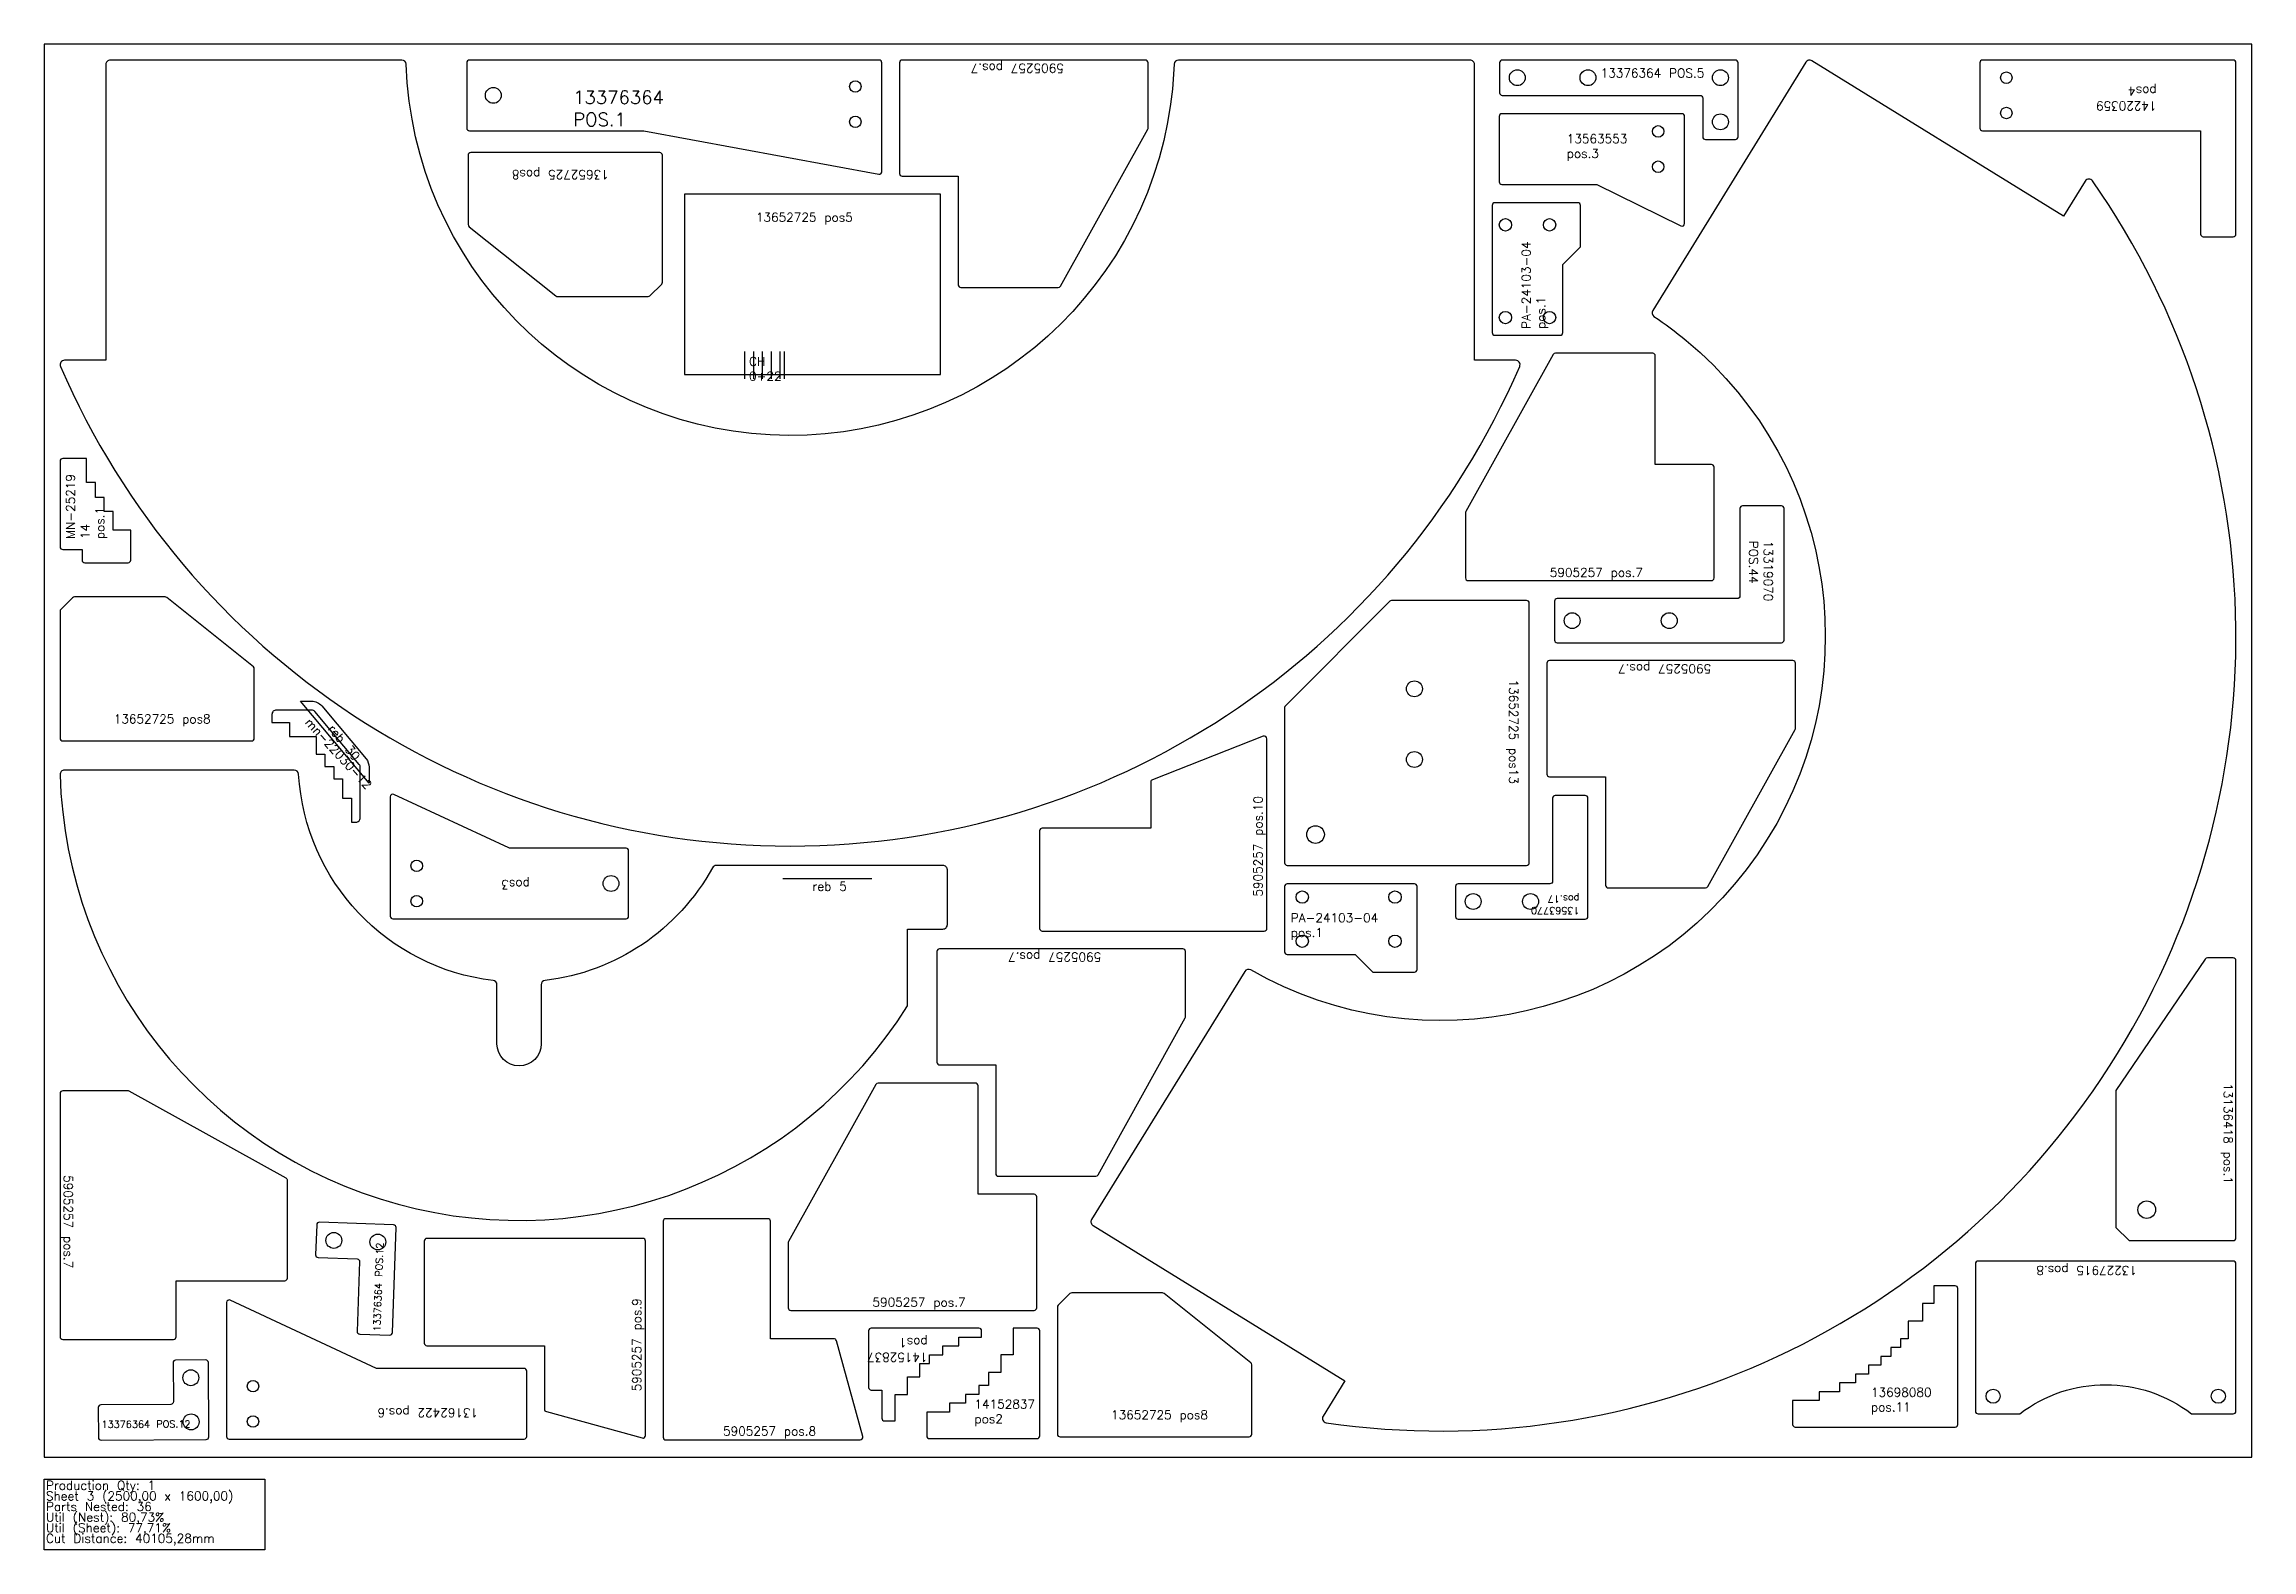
# Model space of a CAD drawing. Header units: millimetres. Extents: x 5250 to 7750, y -105 to 1600.
import ezdxf

# ---------------------------------------------------------------- set-up
doc = ezdxf.new("R2010")
doc.units = ezdxf.units.MM
for name, color, linetype in [('13136418', 7, 'Continuous'), ('13136428', 7, 'Continuous'), ('13162422', 7, 'Continuous'), ('13227915', 7, 'Continuous'), ('13319070v01', 7, 'Continuous'), ('13376364v01', 7, 'Continuous'), ('13563553', 7, 'Continuous'), ('13563770', 7, 'Continuous'), ('13698080', 7, 'Continuous'), ('14152837', 7, 'Continuous'), ('14220359v01', 7, 'Continuous'), ('5905257', 7, 'Continuous'), ('7440144', 7, 'Continuous'), ('Chanfro', 7, 'Continuous'), ('MN-22030-12', 7, 'Continuous'), ('MN-25219 14', 7, 'Continuous'), ('PA-24103-04', 7, 'Continuous'), ('Rebaixo', 7, 'Continuous'), ('sheet', 24, 'Continuous'), ('Stats', 7, 'Continuous'), ('Texto', 7, 'Continuous')]:
    doc.layers.add(name, color=color, linetype=linetype)
doc.styles.get("Standard").update_dxf_attribs({"font": 'txt.shx'})

msp = doc.modelspace()

# ---------------------------------------------------------------- linework, layer by layer
at = {"color": 2}
for points in [[(5733.1, 1477.2, 0.414214), (5730.1, 1474.2), (5730.1, 1395.6, 0.227838), (5731.3, 1393.3), (5829.3, 1314.9, 0.170304), (5831.2, 1314.2), (5933.9, 1314.2, 0.198912), (5936, 1315.1), (5949.3, 1328.3, 0.198912), (5950.1, 1330.4), (5950.1, 1474.2, 0.414214), (5947.1, 1477.2)], [(5485, 811, 0.414213), (5488, 814), (5488, 892.6, 0.227838), (5486.9, 894.9), (5388.8, 973.3, 0.170303), (5386.9, 974), (5284.2, 974, 0.198912), (5282.1, 973.1), (5268.9, 959.9, 0.198912), (5268, 957.8), (5268, 814, 0.414214), (5271, 811)], [(6928.7, 670, 0.414214), (6931.7, 673), (6931.7, 967, 0.414213), (6928.7, 970), (6775.9, 970, 0.198912), (6773.8, 969.1), (6655.6, 850.9, 0.198912), (6654.7, 848.8), (6654.7, 673, 0.414213), (6657.7, 670)], [(6614.4, 23, 0.414214), (6617.4, 26), (6617.4, 104.6, 0.227838), (6616.3, 106.9), (6518.2, 185.3, 0.170304), (6516.4, 186), (6413.6, 186, 0.198912), (6411.5, 185.1), (6398.3, 171.9, 0.198912), (6397.4, 169.8), (6397.4, 26, 0.414214), (6400.4, 23)]]:
    msp.add_lwpolyline(points, format="xyb", close=True, dxfattribs=at)
msp.add_lwpolyline([(5975.1, 1226), (6265.1, 1226), (6265.1, 1430), (5975.1, 1430)], close=True, dxfattribs=at)
for centre, radius in [((6801.7, 870), 9), ((6801.7, 790), 9), ((6689.7, 705), 10)]:
    msp.add_circle(centre, radius, dxfattribs=at)
at = {"layer": '13136418', "color": 2}
msp.add_lwpolyline([(7596, 415.2), (7596, 260.2), (7611, 245.2), (7729, 245.2, 0.414214), (7732, 248.2), (7732, 562.2, 0.414213), (7729, 565.2), (7699.6, 565.2, 0.248328), (7697.1, 563.9)], format="xyb", close=True, dxfattribs=at)
msp.add_circle((7631, 280.2), 10, dxfattribs=at)
at = {"layer": '13136428', "color": 2}
for points in [[(6525.6, 1532, -0.917281), (5660, 1577.2, 0.404262), (5655, 1582), (5324.8, 1582, 0.414214), (5319.8, 1577), (5319.8, 1242.1), (5273.1, 1242.1, 0.539356), (5268.5, 1235.1, 0.657354), (6920.9, 1235.1, 0.539356), (6916.3, 1242.1), (6869.7, 1242.1), (6869.7, 1577, 0.414214), (6864.7, 1582), (6534.5, 1582, 0.404262), (6529.5, 1577.2, -0.026075)], [(7109.3, 1264.6, -0.917281), (6616.3, 551.7, 0.404262), (6609.6, 550), (6436.1, 269, 0.414214), (6437.8, 262.1), (6722.8, 86.3), (6698.3, 46.5, 0.539356), (6701.8, 39, 0.657354), (7569.6, 1445.2, 0.539356), (7561.3, 1444.9), (7536.8, 1405.2), (7251.8, 1581.1, 0.414214), (7244.9, 1579.5), (7071.5, 1298.5, 0.404262), (7072.9, 1291.7, -0.026075)]]:
    msp.add_lwpolyline(points, format="xyb", close=True, dxfattribs=at)
at = {"layer": '13162422', "color": 2}
msp.add_lwpolyline([(5626.5, 100.4), (5460.8, 177.7, 0.548619), (5456.5, 175), (5456.5, 23.4, 0.414213), (5459.5, 20.4), (5793.5, 20.4, 0.414213), (5796.5, 23.4), (5796.5, 97.4, 0.414214), (5793.5, 100.4)], format="xyb", close=True, dxfattribs=at)
for centre in [(5486.5, 80.4), (5486.5, 40.4)]:
    msp.add_circle(centre, 6.5, dxfattribs=at)
at = {"layer": '13227915', "color": 2}
msp.add_lwpolyline([(7729, 222), (7440, 222, 0.414214), (7437, 219), (7437, 52, 0.414214), (7440, 49), (7487.2, 49, -0.339091), (7681.8, 49), (7729, 49, 0.414214), (7732, 52), (7732, 219, 0.414214)], format="xyb", close=True, dxfattribs=at)
for centre in [(7457, 69), (7712, 69)]:
    msp.add_circle(centre, 8, dxfattribs=at)
at = {"layer": '13319070v01', "color": 2}
msp.add_lwpolyline([(7217.3, 1077.2), (7173.3, 1077.2, 0.414213), (7170.3, 1074.2), (7170.3, 975.2, -0.414213), (7167.3, 972.2), (6963.3, 972.2, 0.414214), (6960.3, 969.2), (6960.3, 925.2, 0.414214), (6963.3, 922.2), (7217.3, 922.2, 0.414214), (7220.3, 925.2), (7220.3, 1074.2, 0.414214)], format="xyb", close=True, dxfattribs=at)
for centre in [(6980.3, 947.2), (7090.3, 947.2)]:
    msp.add_circle(centre, 9, dxfattribs=at)
at = {"layer": '13376364v01', "color": 2}
for points in [[(5728.6, 1505, 0.414214), (5731.6, 1502), (5928.4, 1502, -0.04581), (5928.9, 1501.9), (6195.1, 1452.7, 0.468921), (6198.6, 1455.6), (6198.6, 1579, 0.414214), (6195.6, 1582), (5731.6, 1582, 0.414214), (5728.6, 1579)], [(7131.2, 1492), (7165.2, 1492, 0.414213), (7168.2, 1495), (7168.2, 1579, 0.414213), (7165.2, 1582), (6901.2, 1582, 0.414213), (6898.2, 1579), (6898.2, 1545, 0.414214), (6901.2, 1542), (7125.2, 1542, -0.414214), (7128.2, 1539), (7128.2, 1495, 0.414214)], [(5607.3, 139.3), (5641.3, 138.1, 0.414214), (5644.4, 141), (5648.5, 259.9, 0.414214), (5645.6, 263), (5561.7, 266, 0.414213), (5558.6, 263.1), (5557.4, 229.1, 0.414214), (5560.3, 226), (5604.3, 224.5, -0.414214), (5607.2, 221.4), (5604.4, 142.4, 0.414214)], [(5311.3, 56.2), (5311.5, 22.2, 0.414214), (5314.5, 19.2), (5433.5, 20, 0.414214), (5436.5, 23), (5436, 107, 0.414214), (5432.9, 110), (5398.9, 109.8, 0.414214), (5396, 106.7), (5396.3, 62.8, -0.414213), (5393.3, 59.7), (5314.3, 59.2, 0.414214)]]:
    msp.add_lwpolyline(points, format="xyb", close=True, dxfattribs=at)
for centre, radius in [((5758.6, 1542), 9), ((6168.6, 1552), 6.5), ((6918.2, 1562), 9), ((6998.2, 1562), 9), ((7148.2, 1562), 9), ((6168.6, 1512), 6.5), ((7148.2, 1512), 9), ((5578, 245.4), 9), ((5627.9, 243.6), 9), ((5416.1, 89.9), 9), ((5416.4, 39.9), 9)]:
    msp.add_circle(centre, radius, dxfattribs=at)
at = {"layer": '13563553', "color": 2}
msp.add_lwpolyline([(7107.7, 1397), (7107.7, 1518.2, 0.414214), (7104.7, 1521.2), (6900.7, 1521.2, 0.414214), (6897.7, 1518.2), (6897.7, 1444.2, 0.414214), (6900.7, 1441.2), (7007, 1441.2, -0.114399), (7008.4, 1440.9), (7103.4, 1394.3, 0.554907)], format="xyb", close=True, dxfattribs=at)
for centre in [(7077.7, 1501.2), (7077.7, 1461.2)]:
    msp.add_circle(centre, 6.5, dxfattribs=at)
at = {"layer": '13563770', "color": 2}
for points in [[(5641.9, 747.8), (5641.9, 612.5, 0.414213), (5644.9, 609.5), (5908.9, 609.5, 0.414214), (5911.9, 612.5), (5911.9, 686.5, 0.414214), (5908.9, 689.5), (5777.5, 689.5, -0.109518), (5776.3, 689.8), (5646.1, 750.5, 0.548619)], [(6995.2, 749.2), (6961.2, 749.2, 0.414214), (6958.2, 746.2), (6958.2, 652.2, -0.414214), (6955.2, 649.2), (6851.2, 649.2, 0.414214), (6848.2, 646.2), (6848.2, 612.2, 0.414213), (6851.2, 609.2), (6995.2, 609.2, 0.414214), (6998.2, 612.2), (6998.2, 746.2, 0.414213)]]:
    msp.add_lwpolyline(points, format="xyb", close=True, dxfattribs=at)
for centre, radius in [((5671.9, 669.5), 6.5), ((5891.9, 649.5), 9), ((5671.9, 629.5), 6.5), ((6868.2, 629.2), 9), ((6933.2, 629.2), 9)]:
    msp.add_circle(centre, radius, dxfattribs=at)
at = {"layer": '13698080', "color": 2}
msp.add_lwpolyline([(7260, 64), (7230, 64), (7230, 37, 0.414213), (7233, 34), (7414, 34, 0.414213), (7417, 37), (7417, 191, 0.414213), (7414, 194), (7390, 194), (7390, 174), (7377, 174), (7377, 154), (7361, 154), (7361, 134), (7352, 134), (7352, 124), (7341, 124), (7341, 114), (7330, 114), (7330, 104), (7316, 104), (7316, 94), (7301, 94), (7301, 84), (7283, 84), (7283, 74), (7260, 74)], format="xyb", close=True, dxfattribs=at)
at = {"layer": '14152837', "color": 2}
for points in [[(6308.6, 146), (6186.6, 146, 0.414214), (6183.6, 143), (6183.6, 79, 0.414214), (6186.6, 76), (6198.6, 76), (6198.6, 44, 0.414214), (6201.6, 41), (6213.6, 41), (6213.6, 71), (6227.6, 71), (6227.6, 91), (6241.6, 91), (6241.6, 106), (6252.6, 106), (6252.6, 116), (6267.6, 116), (6267.6, 126), (6285.6, 126), (6285.6, 136), (6311.6, 136), (6311.6, 143, 0.414213)], [(6377.4, 24), (6377.4, 143, 0.414213), (6374.4, 146), (6347.4, 146), (6347.4, 116), (6333.4, 116), (6333.4, 96), (6319.4, 96), (6319.4, 81), (6308.4, 81), (6308.4, 71), (6293.4, 71), (6293.4, 61), (6275.4, 61), (6275.4, 51), (6249.4, 51), (6249.4, 24, 0.414214), (6252.4, 21), (6374.4, 21, 0.414213)]]:
    msp.add_lwpolyline(points, format="xyb", close=True, dxfattribs=at)
at = {"layer": '14220359v01', "color": 2}
msp.add_lwpolyline([(7729, 1382, 0.414213), (7732, 1385), (7732, 1579, 0.414214), (7729, 1582), (7445, 1582, 0.414214), (7442, 1579), (7442, 1505, 0.414214), (7445, 1502), (7692, 1502), (7692, 1385, 0.414214), (7695, 1382)], format="xyb", close=True, dxfattribs=at)
for centre in [(7472, 1562), (7472, 1522)]:
    msp.add_circle(centre, 6.5, dxfattribs=at)
at = {"layer": '5905257', "color": 2}
for points in [[(6285.1, 1327.5, 0.414214), (6288.1, 1324.5), (6398.4, 1324.5, 0.272375), (6401, 1326), (6499.8, 1503.8, 0.127458), (6500.1, 1505.3), (6500.1, 1579, 0.414214), (6497.1, 1582), (6221.6, 1582, 0.414213), (6218.6, 1579), (6218.6, 1453.5, 0.414213), (6221.6, 1450.5), (6285.1, 1450.5)], [(7074.5, 1247, 0.414214), (7071.5, 1250), (6961.3, 1250, 0.272375), (6958.7, 1248.5), (6859.9, 1070.7, 0.127458), (6859.5, 1069.2), (6859.5, 995.5, 0.414213), (6862.5, 992.5), (7138, 992.5, 0.414213), (7141, 995.5), (7141, 1121, 0.414213), (7138, 1124), (7074.5, 1124)], [(7018.2, 647.5, 0.414214), (7021.2, 644.5), (7131.4, 644.5, 0.272375), (7134, 646), (7232.8, 823.8, 0.127458), (7233.2, 825.3), (7233.2, 899, 0.414214), (7230.2, 902), (6954.7, 902, 0.414214), (6951.7, 899), (6951.7, 773.5, 0.414214), (6954.7, 770.5), (7018.2, 770.5)], [(6503.2, 712.2), (6380.2, 712.2, 0.414214), (6377.2, 709.2), (6377.2, 598.7, 0.414214), (6380.2, 595.7), (6631.7, 595.7, 0.414214), (6634.7, 598.7), (6634.7, 813.4, 0.528004), (6630.6, 816.2), (6505.1, 767.1, 0.308897), (6503.2, 764.4)], [(6327.5, 321.1, 0.414214), (6330.5, 318.1), (6440.8, 318.1, 0.272376), (6443.4, 319.6), (6542.1, 497.4, 0.127458), (6542.5, 498.9), (6542.5, 572.6, 0.414214), (6539.5, 575.6), (6264, 575.6, 0.414214), (6261, 572.6), (6261, 447.1, 0.414213), (6264, 444.1), (6327.5, 444.1)], [(5522.5, 199.8, 0.414214), (5525.5, 202.8), (5525.5, 313, 0.272375), (5524, 315.7), (5346.2, 414.4, 0.127458), (5344.7, 414.8), (5271, 414.8, 0.414214), (5268, 411.8), (5268, 136.3, 0.414214), (5271, 133.3), (5396.5, 133.3, 0.414213), (5399.5, 136.3), (5399.5, 199.8)], [(6307.5, 420.6, 0.414214), (6304.5, 423.6), (6194.3, 423.6, 0.272375), (6191.7, 422.1), (6092.9, 244.3, 0.127458), (6092.5, 242.8), (6092.5, 169.1, 0.414214), (6095.5, 166.1), (6371, 166.1, 0.414214), (6374, 169.1), (6374, 294.6, 0.414214), (6371, 297.6), (6307.5, 297.6)], [(6144.2, 134), (6072.5, 134), (6072.5, 267, 0.414214), (6069.5, 270), (5954, 270, 0.414214), (5951, 267), (5951, 22.5, 0.414213), (5954, 19.5), (6174, 19.5, 0.494996), (6176.9, 23.3), (6147.1, 131.8, 0.337796)], [(5816.5, 54.4, 0.337796), (5818.7, 51.5), (5927.2, 21.7, 0.494996), (5931, 24.6), (5931, 244.6, 0.414214), (5928, 247.6), (5683.5, 247.6, 0.414214), (5680.5, 244.6), (5680.5, 129.1, 0.414214), (5683.5, 126.1), (5816.5, 126.1)]]:
    msp.add_lwpolyline(points, format="xyb", close=True, dxfattribs=at)
at = {"layer": '7440144', "color": 2}
msp.add_lwpolyline([(5812.8, 534.8), (5812.8, 468, -0.999993), (5762.8, 468), (5762.8, 534.8, 0.380082), (5758.4, 539.7, -0.363335), (5538.2, 773.3, 0.397078), (5533.2, 778), (5273, 778, 0.422772), (5268, 772.9, 0.740817), (6227.8, 510.9), (6227.8, 598), (6267.8, 598, 0.414214), (6272.8, 603), (6272.8, 665, 0.414214), (6267.8, 670), (6011.2, 670, 0.273385), (6006.8, 667.4, -0.241946), (5817.2, 539.7, 0.380082)], format="xyb", close=True, dxfattribs=at)
at = {"layer": 'Chanfro', "color": 2}
for p, q in [((6043.1, 1252), (6043.1, 1221)), ((6053.1, 1252), (6053.1, 1221)), ((6063.1, 1252), (6063.1, 1221)), ((6073.1, 1252), (6073.1, 1221)), ((6083.1, 1252), (6083.1, 1221)), ((6088.1, 1252), (6088.1, 1221))]:
    msp.add_line(p, q, dxfattribs=at)
at = {"layer": 'MN-22030-12', "color": 1}
msp.add_lwpolyline([(5558, 816), (5558, 796), (5568, 796), (5568, 782), (5578, 782), (5578, 768), (5588, 768), (5588, 746), (5598, 746), (5598, 719), (5603, 719, 0.414214), (5608, 724), (5608, 781.2, 0.176327), (5606.8, 784.4), (5556.6, 844.2, 0.221695), (5552.8, 846), (5513, 846, 0.414214), (5508, 841), (5508, 832), (5528, 832), (5528, 816)], format="xyb", close=True, dxfattribs=at)
at = {"layer": 'MN-25219 14', "color": 2}
msp.add_lwpolyline([(5348, 1015.8), (5348, 1049.8), (5328, 1049.8), (5328, 1070.8), (5318, 1070.8), (5318, 1086.8), (5308, 1086.8), (5308, 1103.8), (5298, 1103.8), (5298, 1130.8), (5271, 1130.8, 0.414214), (5268, 1127.8), (5268, 1030.8, 0.414214), (5271, 1027.8), (5293, 1027.8), (5293, 1015.8, 0.414214), (5296, 1012.8), (5345, 1012.8, 0.414214)], format="xyb", close=True, dxfattribs=at)
at = {"layer": 'PA-24103-04', "color": 2}
for points in [[(6969.7, 1273.4), (6969.7, 1350.4), (6989.7, 1370.4), (6989.7, 1417.4, 0.414213), (6986.7, 1420.4), (6892.7, 1420.4, 0.414213), (6889.7, 1417.4), (6889.7, 1273.4, 0.414213), (6892.7, 1270.4), (6966.7, 1270.4, 0.414213)], [(6657.7, 569.2), (6734.7, 569.2), (6754.7, 549.2), (6801.7, 549.2, 0.414213), (6804.7, 552.2), (6804.7, 646.2, 0.414213), (6801.7, 649.2), (6657.7, 649.2, 0.414213), (6654.7, 646.2), (6654.7, 572.2, 0.414213)]]:
    msp.add_lwpolyline(points, format="xyb", close=True, dxfattribs=at)
for centre in [(6904.7, 1395.4), (6954.7, 1395.4), (6904.7, 1290.4), (6954.7, 1290.4), (6674.7, 634.2), (6779.7, 634.2), (6674.7, 584.2), (6779.7, 584.2)]:
    msp.add_circle(centre, 7, dxfattribs=at)
at = {"layer": 'Rebaixo', "color": 2}
msp.add_line((6187.3, 655), (6086.5, 655), dxfattribs=at)
at = {"layer": 'Rebaixo', "color": 1}
msp.add_lwpolyline([(5540.2, 856), (5552.8, 856, -0.221695), (5564.3, 850.6), (5614.5, 790.8, -0.176327), (5618, 781.2), (5618, 763.3)], format="xyb", close=True, dxfattribs=at)
at = {"layer": 'sheet', "color": 7}
msp.add_lwpolyline([(5250, 0), (7750, 0), (7750, 1600), (5250, 1600)], close=True, dxfattribs=at)
at = {"layer": 'Stats', "color": 151}
msp.add_lwpolyline([(5250, -25), (5500, -25), (5500, -105), (5250, -105), (5250, -25)], close=True, dxfattribs=at)

# ---------------------------------------------------------------- texts
at = {"layer": 'Chanfro', "color": 2, "insert": (6048.2, 1245.7), "char_height": 10, "width": 32.324, "attachment_point": 1}
msp.add_mtext('{\\W1.79937; }CH \\P{\\W0.280038; }0+22', dxfattribs=at)
at = {"layer": 'Rebaixo', "color": 1, "insert": (5578.5, 830.8), "char_height": 10, "attachment_point": 1, "rotation": 309.2513}
msp.add_mtext_dynamic_manual_height_columns('reb 30', width=46.368, gutter_width=12.5, heights=[0], dxfattribs=at)
at = {"layer": 'Rebaixo', "color": 2, "insert": (6120, 641.3), "char_height": 10, "width": 66.375, "attachment_point": 7}
msp.add_mtext('reb 5', dxfattribs=at)
at = {"layer": 'Stats', "color": 60}
for s, p in [('Sheet 3 (2500,00 x 1600,00)', (5252, -49)), ('Production Qty: 1', (5252, -37)), ('Parts Nested: 36', (5252, -61)), ('Util (Nest): 80,73%', (5252, -73)), ('Util (Sheet): 77,71%', (5252, -85)), ('Cut Distance: 40105,28mm', (5252, -97))]:
    msp.add_text(s, height=10, dxfattribs=at).set_placement(p)
at = {"layer": 'Texto', "color": 2}
for s, insert, char_height, width, attachment_point, rotation in [('5905257 pos.7', (6404.7, 1567.7), 10, 209.203, 1, 180), ('13376364 POS.5', (7012.6, 1572.3), 10, 165.283, 1, 360), ('14220359\\Ppos4', (7642.1, 1525), 10, 73.912, 1, 180), ('13652725 pos8', (5889.3, 1447.3), 10, 122.875, 1, 180), ('PA-24103-04 pos.1', (6923.2, 1277.5), 10, 130.982, 1, 90), ('MN-25219 14\\Ppos.1', (5274.8, 1039.5), 10, 88.807, 1, 90), ('13319070\\PPOS.44', (7207.4, 1037.6), 10, 77.015, 1, 270), ('5905257 pos.7', (7137.7, 887.7), 10, 209.203, 1, 180), ('13652725 pos13', (6919, 880.5), 10, 122.875, 1, 270), ('5905257 pos.10', (6619.6, 748.6), 10, 209.203, 3, 90), ('pos3', (5799.9, 643.3), 10, 56.45, 1, 180), ('13563770\\Ppos.17', (6988.6, 614.7), 8, 56.45, 1, 180), ('5905257 pos.7', (6447, 561.3), 10, 209.203, 1, 180), ('13136418 pos.1', (7714.8, 423.4), 10, 188.747, 7, 270), ('5905257 pos.7', (5282.3, 319.3), 10, 209.203, 1, 270), ('13376364 POS.12', (5622.7, 142.4), 8, 165.283, 1, 88), ('13227915 pos.8', (7619.9, 206.4), 10, 353.6, 1, 180), ('5905257 pos.9', (5916, 179.8), 10, 209.203, 3, 90), ('14152837\\Ppos1', (6250.4, 108), 10, 79.54, 1, 180), ('13162422 pos.6', (5741.4, 45.2), 10, 185.527, 1, 180), ('13376364 POS.12', (5315, 41), 8, 165.283, 1, 0.377)]:
    msp.add_mtext(s, dxfattribs=dict(at, insert=insert, char_height=char_height, width=width, attachment_point=attachment_point, rotation=rotation))
at = {"layer": 'Texto', "color": 2, "attachment_point": 1}
for s, insert, char_height, width in [('13376364 POS.1', (5849, 1547.3), 15, 165.283), ('13563553\\Ppos.3', (6974.2, 1497.9), 10, 56.45), ('13652725 pos5', (6056, 1409), 10, 122.875), ('5905257 pos.7', (6955, 1006.8), 10, 209.203), ('13652725 pos8', (5328.8, 840.9), 10, 122.875), ('PA-24103-04 pos.1', (6661.7, 615.7), 10, 130.982), ('5905257 pos.7', (6188, 180.4), 10, 209.203), ('13698080\\Ppos.11', (7318.7, 78.4), 10, 110.007), ('14152837\\Ppos2', (6303.5, 65), 10, 79.54), ('13652725 pos8', (6458.2, 52.9), 10, 122.875), ('5905257 pos.8', (6018.8, 34.5), 10, 209.203)]:
    msp.add_mtext(s, dxfattribs=dict(at, insert=insert, char_height=char_height, width=width))
at = {"layer": 'Texto', "color": 1, "insert": (5552.1, 838.2), "char_height": 10, "attachment_point": 1, "rotation": 312.5536}
msp.add_mtext_dynamic_manual_height_columns('mn-22030-12', width=126.048, gutter_width=12.5, heights=[0], dxfattribs=at)

doc.saveas('drawing.dxf')
